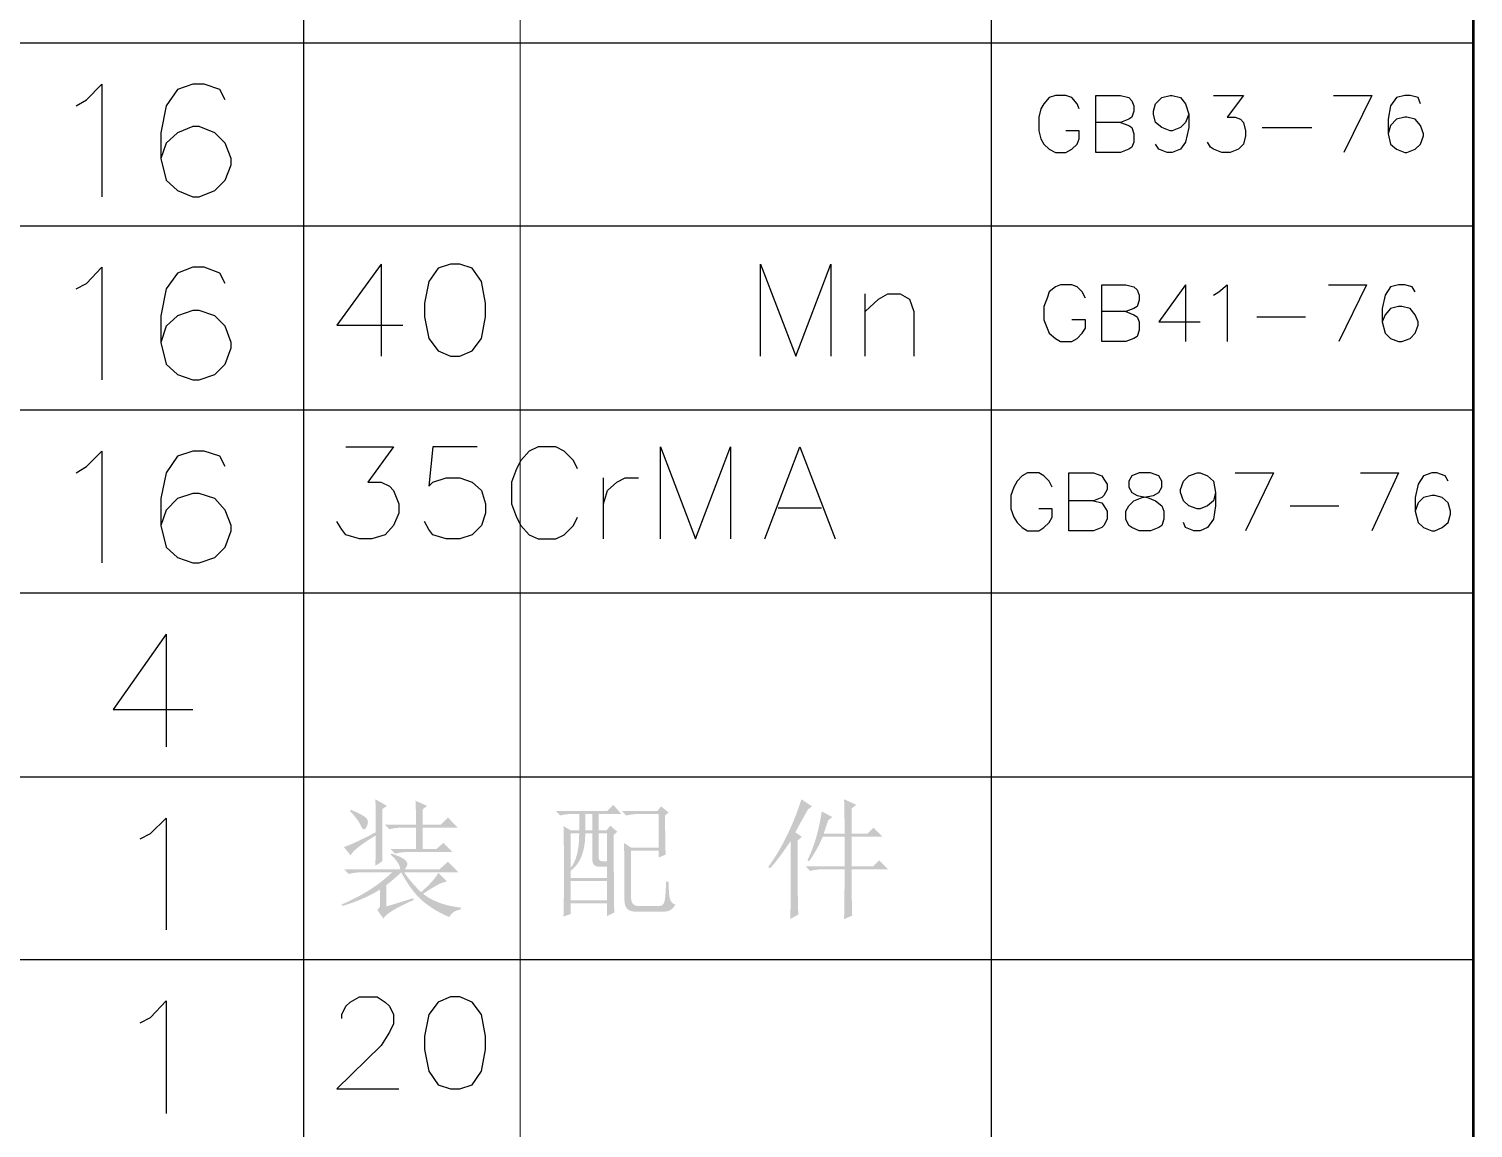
# Model space of a CAD drawing. Header units: millimetres. Extents: x 0 to 841, y 0 to 1189.
# Drawn here: x 736.8 to 795.9, y 125.9 to 170.9 of the extents above; entities that cross this region are included whole.
import ezdxf

# ---------------------------------------------------------------- set-up
doc = ezdxf.new("R2010")
doc.units = ezdxf.units.MM
doc.layers.add('C00-00-00', color=7, linetype='Continuous')
doc.layers.add('CBF-BF-BF', color=7, linetype='Continuous', true_color=0xbfbfbf)

msp = doc.modelspace()

# ---------------------------------------------------------------- hatches: boundary and pattern name
at = {"layer": 'C00-00-00'}
h = msp.add_hatch(color=256, dxfattribs=at)
edge = h.paths.add_edge_path(flags=0)
edge.add_spline(control_points=[(749.966963, 138.915125), (750.341238, 138.762438), (750.559519, 138.641171), (750.622358, 138.550772), (750.684645, 138.460372), (750.677479, 138.346271), (750.601411, 138.207365), (750.525344, 138.068458), (750.452583, 138.08279), (750.38313, 138.249257), (750.313677, 138.415724), (750.16099, 138.623532), (749.925621, 138.873233), (749.925621, 138.873233), (749.966963, 138.915125), (749.966963, 138.915125)], knot_values=[0, 0, 0, 0, 1, 1, 1, 2, 2, 2, 3, 3, 3, 4, 4, 4, 5, 5, 5, 5], degree=3, periodic=1)
edge = h.paths.add_edge_path(flags=0)
edge.add_spline(control_points=[(751.257358, 138.956466), (751.257358, 138.956466), (751.257358, 136.813341), (751.257358, 136.813341), (751.257358, 136.813341), (750.965765, 136.625928), (750.965765, 136.625928), (750.979545, 136.972642), (750.986711, 137.38881), (750.986711, 137.874431), (750.695118, 137.694183), (750.455891, 137.531023), (750.268477, 137.385503), (750.081064, 137.239982), (749.980743, 137.125329), (749.966963, 137.042095), (749.966963, 137.042095), (749.675921, 137.395976), (749.675921, 137.395976), (749.91129, 137.465429), (750.348404, 137.666622), (750.986711, 137.999556), (750.986711, 138.706766), (750.979545, 139.15766), (750.965765, 139.352239), (750.965765, 139.352239), (751.444219, 139.081592), (751.444219, 139.081592), (751.444219, 139.081592), (751.257358, 138.956466), (751.257358, 138.956466)], knot_values=[0, 0, 0, 0, 1, 1, 1, 2, 2, 2, 3, 3, 3, 4, 4, 4, 5, 5, 5, 6, 6, 6, 7, 7, 7, 8, 8, 8, 9, 9, 9, 10, 10, 10, 10], degree=3, periodic=1)
edge = h.paths.add_edge_path(flags=0)
edge.add_spline(control_points=[(751.360986, 138.311544), (751.360986, 138.311544), (752.630435, 138.311544), (752.630435, 138.311544), (752.630435, 138.783385), (752.623269, 139.109153), (752.609489, 139.2894), (752.609489, 139.2894), (753.088495, 139.081592), (753.088495, 139.081592), (753.088495, 139.081592), (752.901081, 138.936071), (752.901081, 138.936071), (752.901081, 138.936071), (752.901081, 138.311544), (752.901081, 138.311544), (752.901081, 138.311544), (753.650183, 138.311544), (753.650183, 138.311544), (753.650183, 138.311544), (753.941225, 138.603137), (753.941225, 138.603137), (753.941225, 138.603137), (754.336997, 138.18697), (754.336997, 138.18697), (754.336997, 138.18697), (752.901081, 138.18697), (752.901081, 138.18697), (752.901081, 138.18697), (752.901081, 137.312742), (752.901081, 137.312742), (752.901081, 137.312742), (753.46277, 137.312742), (753.46277, 137.312742), (753.46277, 137.312742), (753.754363, 137.562443), (753.754363, 137.562443), (753.754363, 137.562443), (754.128638, 137.188168), (754.128638, 137.188168), (754.128638, 137.188168), (752.276555, 137.188168), (752.276555, 137.188168), (752.096307, 137.188168), (751.92984, 137.167221), (751.777154, 137.125329), (751.777154, 137.125329), (751.590292, 137.312742), (751.590292, 137.312742), (751.590292, 137.312742), (752.630435, 137.312742), (752.630435, 137.312742), (752.630435, 137.312742), (752.630435, 138.18697), (752.630435, 138.18697), (752.630435, 138.18697), (752.0478, 138.18697), (752.0478, 138.18697), (751.867002, 138.18697), (751.700535, 138.166023), (751.548399, 138.124131), (751.548399, 138.124131), (751.360986, 138.311544), (751.360986, 138.311544)], knot_values=[0, 0, 0, 0, 1, 1, 1, 2, 2, 2, 3, 3, 3, 4, 4, 4, 5, 5, 5, 6, 6, 6, 7, 7, 7, 8, 8, 8, 9, 9, 9, 10, 10, 10, 11, 11, 11, 12, 12, 12, 13, 13, 13, 14, 14, 14, 15, 15, 15, 16, 16, 16, 17, 17, 17, 18, 18, 18, 19, 19, 19, 20, 20, 20, 21, 21, 21, 21], degree=3, periodic=1)
edge = h.paths.add_edge_path(flags=0)
edge.add_spline(control_points=[(751.985513, 136.480407), (751.985513, 136.646874), (751.853772, 136.848068), (751.590292, 137.083988), (751.590292, 137.083988), (751.631633, 137.125329), (751.631633, 137.125329), (751.964567, 137.013984), (752.16576, 136.910355), (752.235213, 136.813341), (752.304667, 136.716327), (752.28372, 136.604982), (752.172926, 136.480407), (752.172926, 136.480407), (753.587896, 136.480407), (753.587896, 136.480407), (753.587896, 136.480407), (753.941225, 136.792395), (753.941225, 136.792395), (753.941225, 136.792395), (754.378338, 136.355832), (754.378338, 136.355832), (754.378338, 136.355832), (752.15198, 136.355832), (752.15198, 136.355832), (752.304115, 136.119912), (752.533421, 135.849266), (752.838794, 135.543892), (753.184957, 135.849266), (753.420877, 136.112747), (753.546003, 136.334886), (753.546003, 136.334886), (753.899884, 135.981006), (753.899884, 135.981006), (753.788538, 135.966674), (753.667271, 135.925333), (753.53553, 135.85588), (753.40379, 135.786427), (753.199289, 135.661852), (752.922028, 135.481605), (753.088495, 135.342699), (753.306776, 135.221431), (753.577423, 135.117252), (753.847518, 135.013072), (754.142418, 134.947477), (754.461572, 134.919917), (754.461572, 134.919917), (754.461572, 134.836683), (754.461572, 134.836683), (754.225652, 134.794791), (754.072965, 134.690611), (754.004063, 134.524144), (753.601676, 134.690611), (753.243937, 134.902278), (752.93195, 135.158593), (752.619962, 135.415459), (752.317896, 135.814539), (752.026854, 136.355832), (751.832826, 136.175034), (751.631633, 136.001952), (751.423825, 135.835485), (751.423825, 135.835485), (751.423825, 134.961258), (751.423825, 134.961258), (751.423825, 134.961258), (752.50586, 135.294192), (752.50586, 135.294192), (752.50586, 135.294192), (752.547201, 135.231905), (752.547201, 135.231905), (751.7981, 134.89897), (751.381932, 134.642655), (751.298699, 134.461857), (751.298699, 134.461857), (751.048998, 134.815737), (751.048998, 134.815737), (751.132232, 134.88519), (751.166958, 134.961809), (751.153178, 135.044491), (751.153178, 135.044491), (751.153178, 135.648072), (751.153178, 135.648072), (750.708898, 135.37026), (750.195717, 135.148671), (749.613082, 134.982204), (749.613082, 134.982204), (749.592687, 135.044491), (749.592687, 135.044491), (750.410691, 135.391206), (751.097505, 135.828319), (751.652579, 136.355832), (751.652579, 136.355832), (750.38313, 136.355832), (750.38313, 136.355832), (750.202331, 136.355832), (750.035864, 136.334886), (749.883729, 136.292994), (749.883729, 136.292994), (749.696316, 136.480407), (749.696316, 136.480407), (749.696316, 136.480407), (751.985513, 136.480407), (751.985513, 136.480407)], knot_values=[0, 0, 0, 0, 1, 1, 1, 2, 2, 2, 3, 3, 3, 4, 4, 4, 5, 5, 5, 6, 6, 6, 7, 7, 7, 8, 8, 8, 9, 9, 9, 10, 10, 10, 11, 11, 11, 12, 12, 12, 13, 13, 13, 14, 14, 14, 15, 15, 15, 16, 16, 16, 17, 17, 17, 18, 18, 18, 19, 19, 19, 20, 20, 20, 21, 21, 21, 22, 22, 22, 23, 23, 23, 24, 24, 24, 25, 25, 25, 26, 26, 26, 27, 27, 27, 28, 28, 28, 29, 29, 29, 30, 30, 30, 31, 31, 31, 32, 32, 32, 33, 33, 33, 34, 34, 34, 34], degree=3, periodic=1)
h = msp.add_hatch(color=256, dxfattribs=at)
edge = h.paths.add_edge_path(flags=0)
edge.add_spline(control_points=[(762.830113, 138.686371), (762.830113, 137.96483), (762.836727, 137.430702), (762.851059, 137.083988), (762.851059, 137.083988), (762.559466, 136.958862), (762.559466, 136.958862), (762.559466, 136.958862), (762.559466, 137.250455), (762.559466, 137.250455), (762.559466, 137.250455), (761.436089, 137.250455), (761.436089, 137.250455), (761.436089, 137.250455), (761.436089, 135.336084), (761.436089, 135.336084), (761.436089, 135.085832), (761.546883, 134.968424), (761.769023, 134.982204), (761.769023, 134.982204), (762.601358, 134.982204), (762.601358, 134.982204), (762.712152, 134.982204), (762.781606, 135.051106), (762.809166, 135.190012), (762.836727, 135.328918), (762.857673, 135.592399), (762.871454, 135.981006), (762.871454, 135.981006), (762.975633, 135.981006), (762.975633, 135.981006), (762.975633, 135.689413), (762.989414, 135.467273), (763.016975, 135.315138), (763.044535, 135.162451), (763.121154, 135.072052), (763.24628, 135.044491), (763.149266, 134.836683), (762.989414, 134.739669), (762.767825, 134.75345), (762.767825, 134.75345), (761.68579, 134.75345), (761.68579, 134.75345), (761.324744, 134.725889), (761.151111, 134.892356), (761.165442, 135.252851), (761.165442, 136.473241), (761.158277, 137.243289), (761.144496, 137.562443), (761.144496, 137.562443), (761.436089, 137.37503), (761.436089, 137.37503), (761.436089, 137.37503), (762.559466, 137.37503), (762.559466, 137.37503), (762.559466, 137.37503), (762.559466, 138.748658), (762.559466, 138.748658), (762.559466, 138.748658), (761.748077, 138.748658), (761.748077, 138.748658), (761.567278, 138.748658), (761.400811, 138.727712), (761.248676, 138.686371), (761.248676, 138.686371), (761.061263, 138.873233), (761.061263, 138.873233), (761.061263, 138.873233), (762.518125, 138.873233), (762.518125, 138.873233), (762.518125, 138.873233), (762.663646, 139.060646), (762.663646, 139.060646), (762.663646, 139.060646), (762.975633, 138.810945), (762.975633, 138.810945), (762.975633, 138.810945), (762.830113, 138.686371), (762.830113, 138.686371)], knot_values=[0, 0, 0, 0, 1, 1, 1, 2, 2, 2, 3, 3, 3, 4, 4, 4, 5, 5, 5, 6, 6, 6, 7, 7, 7, 8, 8, 8, 9, 9, 9, 10, 10, 10, 11, 11, 11, 12, 12, 12, 13, 13, 13, 14, 14, 14, 15, 15, 15, 16, 16, 16, 17, 17, 17, 18, 18, 18, 19, 19, 19, 20, 20, 20, 21, 21, 21, 22, 22, 22, 23, 23, 23, 24, 24, 24, 25, 25, 25, 26, 26, 26, 26], degree=3, periodic=1)
edge = h.paths.add_edge_path(flags=0)
edge.add_spline(control_points=[(760.728329, 137.895377), (760.728329, 136.203146), (760.734943, 135.141505), (760.749275, 134.711557), (760.749275, 134.711557), (760.457682, 134.566036), (760.457682, 134.566036), (760.457682, 134.566036), (760.457682, 135.086384), (760.457682, 135.086384), (760.457682, 135.086384), (758.959479, 135.086384), (758.959479, 135.086384), (758.959479, 135.086384), (758.959479, 134.64927), (758.959479, 134.64927), (758.959479, 134.64927), (758.668437, 134.54509), (758.668437, 134.54509), (758.682218, 134.975589), (758.689383, 135.585785), (758.689383, 136.376227), (758.689383, 137.16667), (758.682218, 137.791197), (758.668437, 138.249257), (758.668437, 138.249257), (758.959479, 138.08279), (758.959479, 138.08279), (758.959479, 138.08279), (759.313359, 138.08279), (759.313359, 138.08279), (759.313359, 138.08279), (759.313359, 138.748658), (759.313359, 138.748658), (759.313359, 138.748658), (759.042712, 138.748658), (759.042712, 138.748658), (758.862465, 138.748658), (758.695998, 138.727712), (758.543311, 138.686371), (758.543311, 138.686371), (758.356449, 138.873233), (758.356449, 138.873233), (758.356449, 138.873233), (760.457682, 138.873233), (760.457682, 138.873233), (760.457682, 138.873233), (760.707383, 139.122933), (760.707383, 139.122933), (760.707383, 139.122933), (761.040317, 138.748658), (761.040317, 138.748658), (761.040317, 138.748658), (760.104353, 138.748658), (760.104353, 138.748658), (760.104353, 138.748658), (760.104353, 138.08279), (760.104353, 138.08279), (760.104353, 138.08279), (760.437287, 138.08279), (760.437287, 138.08279), (760.437287, 138.08279), (760.582808, 138.270203), (760.582808, 138.270203), (760.582808, 138.270203), (760.87385, 138.020503), (760.87385, 138.020503), (760.87385, 138.020503), (760.728329, 137.895377), (760.728329, 137.895377)], knot_values=[0, 0, 0, 0, 1, 1, 1, 2, 2, 2, 3, 3, 3, 4, 4, 4, 5, 5, 5, 6, 6, 6, 7, 7, 7, 8, 8, 8, 9, 9, 9, 10, 10, 10, 11, 11, 11, 12, 12, 12, 13, 13, 13, 14, 14, 14, 15, 15, 15, 16, 16, 16, 17, 17, 17, 18, 18, 18, 19, 19, 19, 20, 20, 20, 21, 21, 21, 22, 22, 22, 23, 23, 23, 23], degree=3, periodic=1)
edge = h.paths.add_edge_path(flags=0)
edge.add_spline(control_points=[(759.56306, 138.748658), (759.56306, 138.748658), (759.56306, 138.08279), (759.56306, 138.08279), (759.56306, 138.08279), (759.854652, 138.08279), (759.854652, 138.08279), (759.854652, 138.08279), (759.854652, 138.748658), (759.854652, 138.748658), (759.854652, 138.748658), (759.56306, 138.748658), (759.56306, 138.748658)], knot_values=[0, 0, 0, 0, 1, 1, 1, 2, 2, 2, 3, 3, 3, 4, 4, 4, 4], degree=3, periodic=1)
edge = h.paths.add_edge_path(flags=0)
edge.add_spline(control_points=[(760.104353, 137.957664), (760.104353, 137.957664), (760.104353, 137.000754), (760.104353, 137.000754), (760.104353, 136.875628), (760.15286, 136.813341), (760.249874, 136.813341), (760.249874, 136.813341), (760.457682, 136.813341), (760.457682, 136.813341), (760.457682, 136.813341), (760.457682, 137.957664), (760.457682, 137.957664), (760.457682, 137.957664), (760.104353, 137.957664), (760.104353, 137.957664)], knot_values=[0, 0, 0, 0, 1, 1, 1, 2, 2, 2, 3, 3, 3, 4, 4, 4, 5, 5, 5, 5], degree=3, periodic=1)
edge = h.paths.add_edge_path(flags=0)
edge.add_spline(control_points=[(759.56306, 137.957664), (759.56306, 137.222343), (759.361866, 136.709161), (758.959479, 136.41812), (758.959479, 136.41812), (758.959479, 136.126527), (758.959479, 136.126527), (758.959479, 136.126527), (760.457682, 136.126527), (760.457682, 136.126527), (760.457682, 136.126527), (760.457682, 136.584587), (760.457682, 136.584587), (760.457682, 136.584587), (760.16664, 136.584587), (760.16664, 136.584587), (759.944501, 136.584587), (759.840321, 136.688215), (759.854652, 136.896575), (759.854652, 136.896575), (759.854652, 137.957664), (759.854652, 137.957664), (759.854652, 137.957664), (759.56306, 137.957664), (759.56306, 137.957664)], knot_values=[0, 0, 0, 0, 1, 1, 1, 2, 2, 2, 3, 3, 3, 4, 4, 4, 5, 5, 5, 6, 6, 6, 7, 7, 7, 8, 8, 8, 8], degree=3, periodic=1)
edge = h.paths.add_edge_path(flags=0)
edge.add_spline(control_points=[(758.959479, 137.957664), (758.959479, 137.957664), (758.959479, 136.542694), (758.959479, 136.542694), (759.195399, 136.819956), (759.313359, 137.291796), (759.313359, 137.957664), (759.313359, 137.957664), (758.959479, 137.957664), (758.959479, 137.957664)], knot_values=[0, 0, 0, 0, 1, 1, 1, 2, 2, 2, 3, 3, 3, 3], degree=3, periodic=1)
edge = h.paths.add_edge_path(flags=0)
edge.add_spline(control_points=[(758.959479, 136.001952), (758.959479, 136.001952), (758.959479, 135.210958), (758.959479, 135.210958), (758.959479, 135.210958), (760.457682, 135.210958), (760.457682, 135.210958), (760.457682, 135.210958), (760.457682, 136.001952), (760.457682, 136.001952), (760.457682, 136.001952), (758.959479, 136.001952), (758.959479, 136.001952)], knot_values=[0, 0, 0, 0, 1, 1, 1, 2, 2, 2, 3, 3, 3, 4, 4, 4, 4], degree=3, periodic=1)
h = msp.add_hatch(color=256, dxfattribs=at)
edge = h.paths.add_edge_path(flags=0)
edge.add_spline(control_points=[(770.177574, 137.937269), (770.177574, 138.464231), (770.170408, 138.93552), (770.157179, 139.352239), (770.157179, 139.352239), (770.65658, 139.122933), (770.65658, 139.122933), (770.65658, 139.122933), (770.469167, 138.977412), (770.469167, 138.977412), (770.469167, 138.977412), (770.469167, 137.937269), (770.469167, 137.937269), (770.469167, 137.937269), (771.114089, 137.937269), (771.114089, 137.937269), (771.114089, 137.937269), (771.363789, 138.18697), (771.363789, 138.18697), (771.363789, 138.18697), (771.738616, 137.812143), (771.738616, 137.812143), (771.738616, 137.812143), (770.469167, 137.812143), (770.469167, 137.812143), (770.469167, 137.812143), (770.469167, 136.605533), (770.469167, 136.605533), (770.469167, 136.605533), (771.342843, 136.605533), (771.342843, 136.605533), (771.342843, 136.605533), (771.592544, 136.855234), (771.592544, 136.855234), (771.592544, 136.855234), (771.96737, 136.480407), (771.96737, 136.480407), (771.96737, 136.480407), (770.469167, 136.480407), (770.469167, 136.480407), (770.469167, 135.425932), (770.475782, 134.795342), (770.490113, 134.586983), (770.490113, 134.586983), (770.157179, 134.440911), (770.157179, 134.440911), (770.170408, 135.120559), (770.177574, 135.800207), (770.177574, 136.480407), (770.177574, 136.480407), (769.262006, 136.480407), (769.262006, 136.480407), (769.081758, 136.480407), (768.915291, 136.459461), (768.762604, 136.41812), (768.762604, 136.41812), (768.575743, 136.605533), (768.575743, 136.605533), (768.575743, 136.605533), (770.177574, 136.605533), (770.177574, 136.605533), (770.177574, 136.605533), (770.177574, 137.812143), (770.177574, 137.812143), (770.177574, 137.812143), (769.282952, 137.812143), (769.282952, 137.812143), (769.116485, 137.423536), (768.929071, 137.090602), (768.721263, 136.813341), (768.721263, 136.813341), (768.658976, 136.855234), (768.658976, 136.855234), (768.811111, 137.173836), (768.932379, 137.49299), (769.022778, 137.812143), (769.113177, 138.130746), (769.185938, 138.478011), (769.241611, 138.852838), (769.241611, 138.852838), (769.678173, 138.623532), (769.678173, 138.623532), (769.678173, 138.623532), (769.511706, 138.498957), (769.511706, 138.498957), (769.456033, 138.346271), (769.393746, 138.158858), (769.324844, 137.937269), (769.324844, 137.937269), (770.177574, 137.937269), (770.177574, 137.937269)], knot_values=[0, 0, 0, 0, 1, 1, 1, 2, 2, 2, 3, 3, 3, 4, 4, 4, 5, 5, 5, 6, 6, 6, 7, 7, 7, 8, 8, 8, 9, 9, 9, 10, 10, 10, 11, 11, 11, 12, 12, 12, 13, 13, 13, 14, 14, 14, 15, 15, 15, 16, 16, 16, 17, 17, 17, 18, 18, 18, 19, 19, 19, 20, 20, 20, 21, 21, 21, 22, 22, 22, 23, 23, 23, 24, 24, 24, 25, 25, 25, 26, 26, 26, 27, 27, 27, 28, 28, 28, 29, 29, 29, 30, 30, 30, 30], degree=3, periodic=1)
edge = h.paths.add_edge_path(flags=0)
edge.add_spline(control_points=[(767.951216, 134.440911), (767.964996, 134.87141), (767.972162, 135.204344), (767.972162, 135.440264), (767.972162, 135.440264), (767.972162, 137.645676), (767.972162, 137.645676), (767.611116, 137.104383), (767.326689, 136.730108), (767.118881, 136.522299), (767.118881, 136.522299), (767.056593, 136.584587), (767.056593, 136.584587), (767.167387, 136.736722), (767.295821, 136.931301), (767.441341, 137.167221), (767.586862, 137.403141), (767.750022, 137.715129), (767.930269, 138.103736), (768.110517, 138.491792), (768.270369, 138.907959), (768.409275, 139.352239), (768.409275, 139.352239), (768.845838, 139.060646), (768.845838, 139.060646), (768.845838, 139.060646), (768.679371, 138.936071), (768.679371, 138.936071), (768.41589, 138.464231), (768.242257, 138.151692), (768.159575, 137.999556), (768.159575, 137.999556), (768.42967, 137.812143), (768.42967, 137.812143), (768.42967, 137.812143), (768.263203, 137.666622), (768.263203, 137.666622), (768.263203, 137.666622), (768.263203, 135.502551), (768.263203, 135.502551), (768.263203, 135.252299), (768.269818, 134.961258), (768.28415, 134.628324), (768.28415, 134.628324), (767.951216, 134.440911), (767.951216, 134.440911)], knot_values=[0, 0, 0, 0, 1, 1, 1, 2, 2, 2, 3, 3, 3, 4, 4, 4, 5, 5, 5, 6, 6, 6, 7, 7, 7, 8, 8, 8, 9, 9, 9, 10, 10, 10, 11, 11, 11, 12, 12, 12, 13, 13, 13, 14, 14, 14, 15, 15, 15, 15], degree=3, periodic=1)

# ---------------------------------------------------------------- linework, layer by layer
at = {"layer": 'C00-00-00', "lineweight": 53}
msp.add_lwpolyline([(795.909, 12.640028), (45.042667, 12.640028), (45.042667, 1176.468028), (795.909, 1176.468028)], close=True, dxfattribs=at)
at = {"layer": 'C00-00-00', "lineweight": 25}
for points in [[(736.769333, 290.473694), (748.03, 290.473694), (748.03, 27.668361)], [(748.03, 290.473694), (776.181667, 290.473694), (776.181667, 50.189694)], [(738.716667, 167.749361), (739.14, 168.003361), (739.775, 168.638361), (739.775, 164.024028)], [(744.812667, 168.003361), (744.601, 168.426694), (743.966, 168.638361), (743.500333, 168.638361), (742.865333, 168.426694), (742.399667, 167.749361), (742.188, 166.648694), (742.188, 165.590361), (742.399667, 164.701361), (742.865333, 164.278028), (743.500333, 164.024028), (743.754333, 164.024028), (744.389333, 164.278028), (744.812667, 164.701361), (745.066667, 165.336361), (745.066667, 165.590361), (744.812667, 166.225361), (744.389333, 166.648694), (743.754333, 166.902694), (743.500333, 166.902694), (742.865333, 166.648694), (742.399667, 166.225361), (742.188, 165.590361)], [(779.78, 167.622361), (779.695333, 167.834028), (779.483667, 168.088028), (779.229667, 168.172694), (778.806333, 168.172694), (778.552333, 168.088028), (778.340667, 167.834028), (778.213667, 167.622361), (778.129, 167.283694), (778.129, 166.733361), (778.213667, 166.394694), (778.340667, 166.183028), (778.552333, 165.971361), (778.806333, 165.844361), (779.229667, 165.844361), (779.483667, 165.971361), (779.695333, 166.183028), (779.78, 166.394694), (779.78, 166.733361), (779.229667, 166.733361)], [(780.457333, 165.844361), (780.457333, 168.172694), (781.473333, 168.172694), (781.812, 168.088028), (781.939, 167.961028), (782.023667, 167.749361), (782.023667, 167.537694), (781.939, 167.283694), (781.812, 167.199028), (781.473333, 167.072028), (780.457333, 167.072028)], [(784.267333, 167.410694), (784.140333, 167.072028), (783.928667, 166.860361), (783.59, 166.733361), (783.505333, 166.733361), (783.166667, 166.860361), (782.912667, 167.072028), (782.828, 167.410694), (782.828, 167.537694), (782.912667, 167.834028), (783.166667, 168.088028), (783.505333, 168.172694), (783.59, 168.172694), (783.928667, 168.088028), (784.140333, 167.834028), (784.267333, 167.410694), (784.267333, 166.860361), (784.140333, 166.267694), (783.928667, 165.971361), (783.59, 165.844361), (783.378333, 165.844361), (783.039667, 165.971361), (782.912667, 166.183028)], [(785.283333, 168.172694), (786.511, 168.172694), (785.833667, 167.283694), (786.172333, 167.283694), (786.384, 167.199028), (786.511, 167.072028), (786.595667, 166.733361), (786.595667, 166.521694), (786.511, 166.183028), (786.299333, 165.971361), (785.960667, 165.844361), (785.622, 165.844361), (785.283333, 165.971361), (785.156333, 166.056028), (785.029333, 166.267694)], [(790.194, 168.172694), (791.760333, 168.172694), (790.617333, 165.844361)], [(793.75, 167.834028), (793.665333, 168.088028), (793.326667, 168.172694), (793.115, 168.172694), (792.776333, 168.088028), (792.522333, 167.749361), (792.437667, 167.199028), (792.437667, 166.606361), (792.522333, 166.183028), (792.776333, 165.971361), (793.115, 165.844361), (793.199667, 165.844361), (793.538333, 165.971361), (793.75, 166.183028), (793.877, 166.521694), (793.877, 166.606361), (793.75, 166.945028), (793.538333, 167.199028), (793.199667, 167.283694), (793.115, 167.283694), (792.776333, 167.199028), (792.522333, 166.945028), (792.437667, 166.606361)], [(781.473333, 167.072028), (781.812, 166.945028), (781.939, 166.860361), (782.023667, 166.606361), (782.023667, 166.267694), (781.939, 166.056028), (781.812, 165.971361), (781.473333, 165.844361), (780.457333, 165.844361)], [(787.273, 166.860361), (789.305, 166.860361)], [(738.716667, 160.256361), (739.14, 160.468028), (739.775, 161.145361), (739.775, 156.531028)], [(744.812667, 160.468028), (744.601, 160.891361), (743.966, 161.145361), (743.500333, 161.145361), (742.865333, 160.891361), (742.399667, 160.256361), (742.188, 159.155694), (742.188, 158.055028), (742.399667, 157.166028), (742.865333, 156.742694), (743.500333, 156.531028), (743.754333, 156.531028), (744.389333, 156.742694), (744.812667, 157.166028), (745.066667, 157.843361), (745.066667, 158.055028), (744.812667, 158.732361), (744.389333, 159.155694), (743.754333, 159.367361), (743.500333, 159.367361), (742.865333, 159.155694), (742.399667, 158.732361), (742.188, 158.055028)], [(751.205, 161.272361), (749.384667, 158.774694), (752.094, 158.774694)], [(751.205, 161.272361), (751.205, 157.504694)], [(766.741333, 157.504694), (766.741333, 161.272361), (768.180667, 157.504694), (769.62, 161.272361), (769.62, 157.504694)], [(780.034, 159.875361), (779.907, 160.129361), (779.695333, 160.341028), (779.483667, 160.425694), (779.018, 160.425694), (778.806333, 160.341028), (778.552333, 160.129361), (778.467667, 159.875361), (778.340667, 159.536694), (778.340667, 158.986361), (778.467667, 158.647694), (778.552333, 158.436028), (778.806333, 158.224361), (779.018, 158.097361), (779.483667, 158.097361), (779.695333, 158.224361), (779.907, 158.436028), (780.034, 158.647694), (780.034, 158.986361), (779.483667, 158.986361)], [(780.711333, 158.097361), (780.711333, 160.425694), (781.685, 160.425694), (782.023667, 160.341028), (782.150667, 160.214028), (782.235333, 160.002361), (782.235333, 159.790694), (782.150667, 159.536694), (782.023667, 159.452028), (781.685, 159.325028), (780.711333, 159.325028)], [(784.140333, 160.425694), (783.039667, 158.901694), (784.733, 158.901694)], [(784.140333, 160.425694), (784.140333, 158.097361)], [(785.283333, 160.002361), (785.495, 160.129361), (785.833667, 160.425694), (785.833667, 158.097361)], [(789.982333, 160.425694), (791.548667, 160.425694), (790.405667, 158.097361)], [(793.538333, 160.129361), (793.411333, 160.341028), (793.115, 160.425694), (792.861, 160.425694), (792.522333, 160.341028), (792.310667, 160.002361), (792.183667, 159.452028), (792.183667, 158.901694), (792.310667, 158.436028), (792.522333, 158.224361), (792.861, 158.097361), (792.988, 158.097361), (793.326667, 158.224361), (793.538333, 158.436028), (793.665333, 158.774694), (793.665333, 158.901694), (793.538333, 159.198028), (793.326667, 159.452028), (792.988, 159.536694), (792.861, 159.536694), (792.522333, 159.452028), (792.310667, 159.198028), (792.183667, 158.901694)], [(771.017, 157.504694), (771.017, 160.044694)], [(771.017, 159.325028), (771.567333, 159.833028), (771.948333, 160.044694), (772.456333, 160.044694), (772.837333, 159.833028), (773.006667, 159.325028), (773.006667, 157.504694)], [(781.685, 159.325028), (782.023667, 159.198028), (782.150667, 159.113361), (782.235333, 158.901694), (782.235333, 158.563028), (782.150667, 158.309028), (782.023667, 158.224361), (781.685, 158.097361), (780.711333, 158.097361)], [(787.061333, 159.113361), (789.051, 159.113361)], [(749.765667, 153.779361), (751.713, 153.779361), (750.654667, 152.340028), (751.205, 152.340028), (751.543667, 152.170694), (751.713, 152.001361), (751.924667, 151.451028), (751.924667, 151.070028), (751.713, 150.562028), (751.374333, 150.181028), (750.824, 150.011694), (750.316, 150.011694), (749.765667, 150.181028), (749.596333, 150.392694), (749.384667, 150.731361)], [(755.142, 153.779361), (753.321667, 153.779361), (753.152333, 152.170694), (753.321667, 152.340028), (753.872, 152.509361), (754.422333, 152.509361), (754.930333, 152.340028), (755.311333, 152.001361), (755.480667, 151.451028), (755.480667, 151.070028), (755.311333, 150.562028), (754.930333, 150.181028), (754.422333, 150.011694), (753.872, 150.011694), (753.321667, 150.181028), (753.152333, 150.392694), (752.983, 150.731361)], [(759.248333, 152.890361), (759.079, 153.229028), (758.698, 153.610028), (758.359333, 153.779361), (757.639667, 153.779361), (757.258667, 153.610028), (756.92, 153.229028), (756.750667, 152.890361), (756.539, 152.340028), (756.539, 151.451028), (756.750667, 150.900694), (756.92, 150.562028), (757.258667, 150.181028), (757.639667, 150.011694), (758.359333, 150.011694), (758.698, 150.181028), (759.079, 150.562028), (759.248333, 150.900694)], [(762.635, 150.011694), (762.635, 153.779361), (764.074333, 150.011694), (765.513667, 153.779361), (765.513667, 150.011694)], [(766.910667, 150.011694), (768.35, 153.779361), (769.789333, 150.011694)], [(738.716667, 152.721028), (739.14, 152.975028), (739.775, 153.610028), (739.775, 149.038028)], [(744.812667, 152.975028), (744.601, 153.398361), (743.966, 153.610028), (743.500333, 153.610028), (742.865333, 153.398361), (742.399667, 152.721028), (742.188, 151.662694), (742.188, 150.562028), (742.399667, 149.673028), (742.865333, 149.249694), (743.500333, 149.038028), (743.754333, 149.038028), (744.389333, 149.249694), (744.812667, 149.673028), (745.066667, 150.350361), (745.066667, 150.562028), (744.812667, 151.197028), (744.389333, 151.662694), (743.754333, 151.874361), (743.500333, 151.874361), (742.865333, 151.662694), (742.399667, 151.197028), (742.188, 150.562028)], [(778.679333, 152.128361), (778.552333, 152.382361), (778.340667, 152.594028), (778.129, 152.721028), (777.663333, 152.721028), (777.451667, 152.594028), (777.24, 152.382361), (777.113, 152.128361), (776.986, 151.789694), (776.986, 151.239361), (777.113, 150.900694), (777.24, 150.689028), (777.451667, 150.477361), (777.663333, 150.350361), (778.129, 150.350361), (778.340667, 150.477361), (778.552333, 150.689028), (778.679333, 150.900694), (778.679333, 151.239361), (778.129, 151.239361)], [(779.356667, 150.350361), (779.356667, 152.721028), (780.372667, 152.721028), (780.711333, 152.594028), (780.796, 152.467028), (780.923, 152.255361), (780.923, 152.043694), (780.796, 151.789694), (780.711333, 151.705028), (780.372667, 151.578028), (779.356667, 151.578028)], [(785.368, 151.916694), (785.283333, 151.578028), (785.029333, 151.366361), (784.733, 151.239361), (784.606, 151.239361), (784.267333, 151.366361), (784.055667, 151.578028), (783.928667, 151.916694), (783.928667, 152.043694), (784.055667, 152.382361), (784.267333, 152.594028), (784.606, 152.721028), (784.733, 152.721028), (785.029333, 152.594028), (785.283333, 152.382361), (785.368, 151.916694), (785.368, 151.366361), (785.283333, 150.816028), (785.029333, 150.477361), (784.733, 150.350361), (784.479, 150.350361), (784.140333, 150.477361), (784.055667, 150.689028)], [(786.172333, 152.721028), (787.738667, 152.721028), (786.595667, 150.350361)], [(791.294667, 152.721028), (792.861, 152.721028), (791.760333, 150.350361)], [(794.893, 152.382361), (794.766, 152.594028), (794.427333, 152.721028), (794.215667, 152.721028), (793.877, 152.594028), (793.665333, 152.255361), (793.538333, 151.705028), (793.538333, 151.154694), (793.665333, 150.689028), (793.877, 150.477361), (794.215667, 150.350361), (794.342667, 150.350361), (794.639, 150.477361), (794.893, 150.689028), (794.977667, 151.027694), (794.977667, 151.154694), (794.893, 151.493361), (794.639, 151.705028), (794.342667, 151.789694), (794.215667, 151.789694), (793.877, 151.705028), (793.665333, 151.493361), (793.538333, 151.154694)], [(760.306667, 150.011694), (760.306667, 152.509361)], [(760.306667, 151.451028), (760.476, 152.001361), (760.857, 152.340028), (761.195667, 152.509361), (761.746, 152.509361)], [(780.372667, 151.578028), (780.711333, 151.493361), (780.796, 151.366361), (780.923, 151.154694), (780.923, 150.816028), (780.796, 150.562028), (780.711333, 150.477361), (780.372667, 150.350361), (779.356667, 150.350361)], [(788.416, 151.366361), (790.405667, 151.366361)], [(767.461, 151.281694), (769.239, 151.281694)], [(742.399667, 146.117028), (740.240667, 143.026694), (743.500333, 143.026694)], [(742.399667, 146.117028), (742.399667, 141.502694)], [(741.341333, 137.735028), (741.764667, 137.946694), (742.399667, 138.581694), (742.399667, 134.009694)], [(741.341333, 130.199694), (741.764667, 130.411361), (742.399667, 131.088694), (742.399667, 126.474361)], [(749.596333, 130.369028), (749.596333, 130.538361), (749.765667, 130.877028), (749.935, 131.046361), (750.316, 131.258028), (751.035667, 131.258028), (751.374333, 131.046361), (751.543667, 130.877028), (751.713, 130.538361), (751.713, 130.157361), (751.543667, 129.818694), (751.205, 129.268361), (749.384667, 127.490361), (751.924667, 127.490361)]]:
    msp.add_lwpolyline(points, dxfattribs=at)
for points in [[(754.041333, 161.272361), (753.533333, 161.103028), (753.152333, 160.552694), (752.983, 159.663694), (752.983, 159.113361), (753.152333, 158.224361), (753.533333, 157.716361), (754.041333, 157.504694), (754.422333, 157.504694), (754.930333, 157.716361), (755.311333, 158.224361), (755.480667, 159.113361), (755.480667, 159.663694), (755.311333, 160.552694), (754.930333, 161.103028), (754.422333, 161.272361)], [(782.235333, 152.721028), (781.939, 152.594028), (781.812, 152.382361), (781.812, 152.128361), (781.939, 151.916694), (782.150667, 151.789694), (782.574, 151.705028), (782.912667, 151.578028), (783.166667, 151.366361), (783.251333, 151.154694), (783.251333, 150.816028), (783.166667, 150.562028), (783.039667, 150.477361), (782.701, 150.350361), (782.235333, 150.350361), (781.939, 150.477361), (781.812, 150.562028), (781.685, 150.816028), (781.685, 151.154694), (781.812, 151.366361), (782.023667, 151.578028), (782.362333, 151.705028), (782.828, 151.789694), (783.039667, 151.916694), (783.166667, 152.128361), (783.166667, 152.382361), (783.039667, 152.594028), (782.701, 152.721028)], [(754.041333, 131.258028), (753.533333, 131.046361), (753.152333, 130.538361), (752.983, 129.649361), (752.983, 129.099028), (753.152333, 128.210028), (753.533333, 127.659694), (754.041333, 127.490361), (754.422333, 127.490361), (754.930333, 127.659694), (755.311333, 128.210028), (755.480667, 129.099028), (755.480667, 129.649361), (755.311333, 130.538361), (754.930333, 131.046361), (754.422333, 131.258028)]]:
    msp.add_lwpolyline(points, close=True, dxfattribs=at)
for points in [[(673.904333, 170.331694), (673.904333, 170.331694), (795.909, 170.331694), (795.909, 170.331694)], [(673.904333, 162.838694), (673.904333, 162.838694), (795.909, 162.838694), (795.909, 162.838694)], [(673.904333, 155.303361), (673.904333, 155.303361), (795.909, 155.303361), (795.909, 155.303361)], [(673.904333, 147.810361), (673.904333, 147.810361), (795.909, 147.810361), (795.909, 147.810361)], [(673.904333, 140.275028), (673.904333, 140.275028), (795.909, 140.275028), (795.909, 140.275028)], [(673.904333, 132.782028), (673.904333, 132.782028), (795.909, 132.782028), (795.909, 132.782028)]]:
    msp.add_open_spline(points, degree=3, dxfattribs=at)
at = {"layer": 'CBF-BF-BF', "lineweight": 9}
msp.add_lwpolyline([(756.900001, 0), (756.900001, 1189.000035)], dxfattribs=at)

doc.saveas('drawing.dxf')
